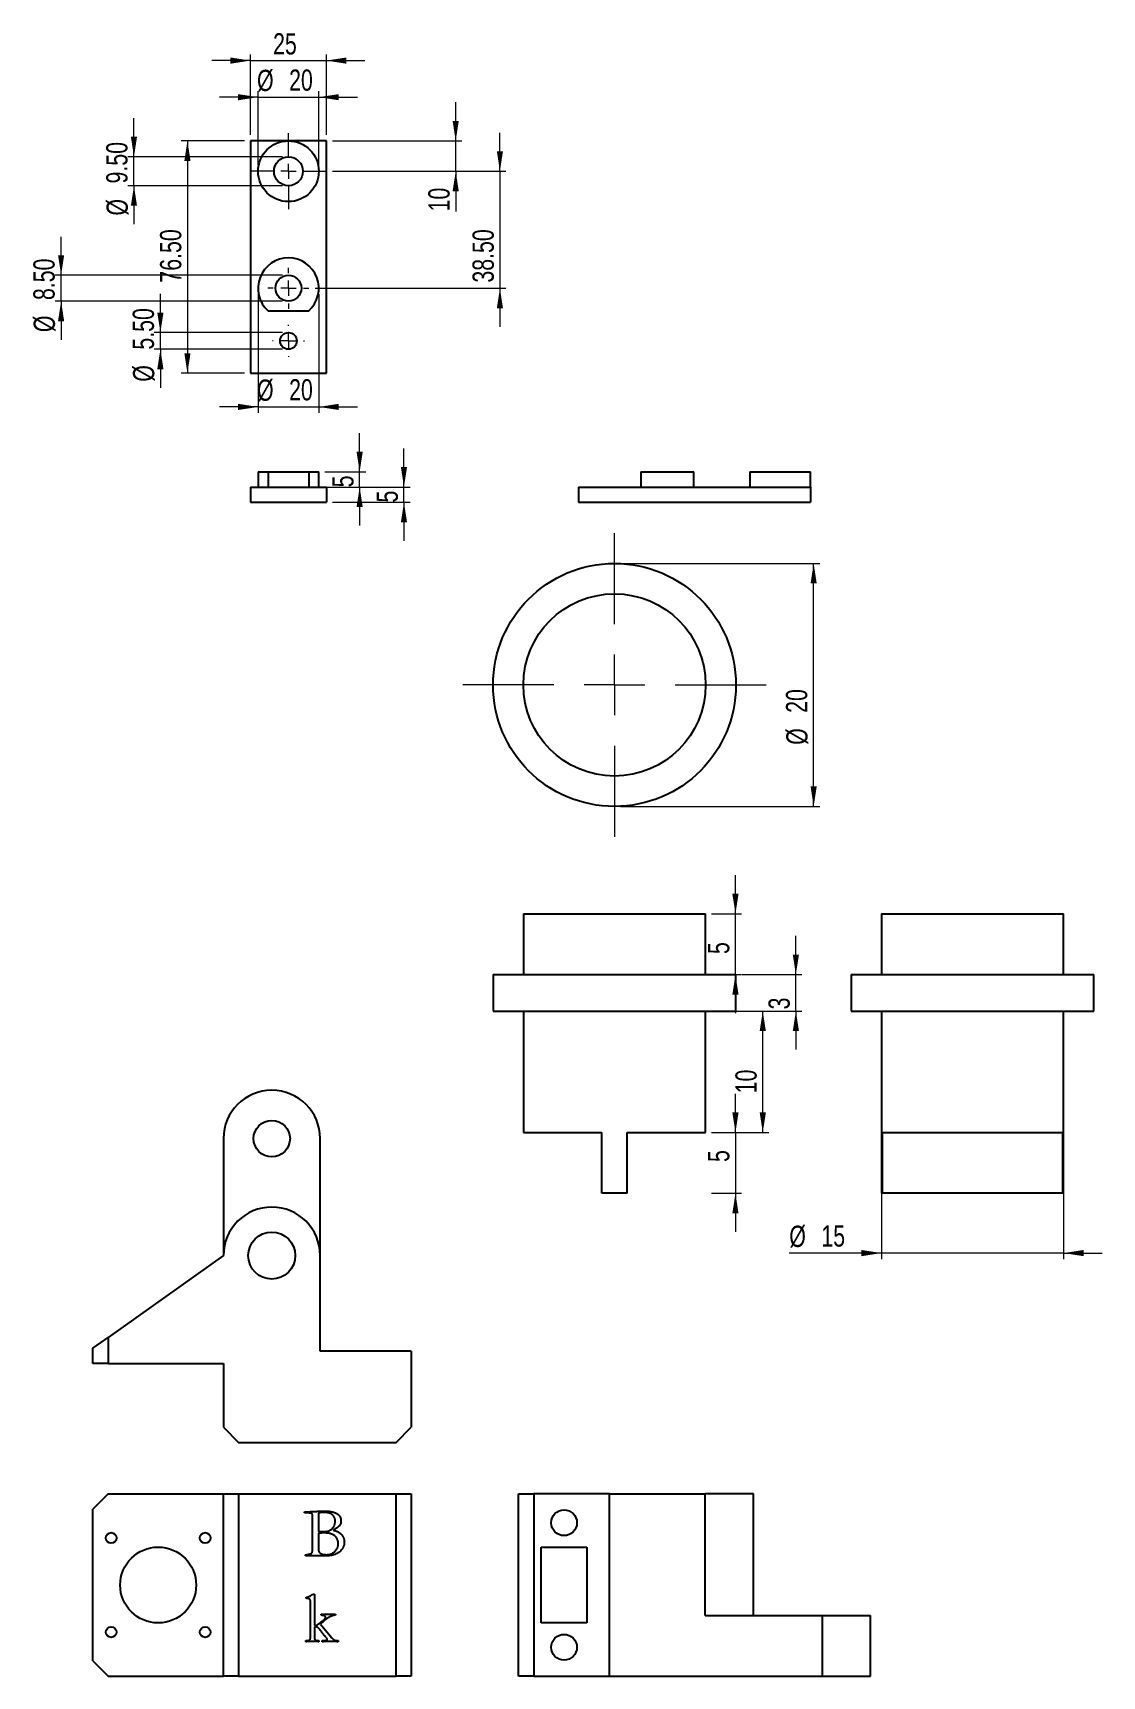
# Model space of a CAD drawing. Header units: millimetres. Extents: x 12 to 188, y 24 to 294.
import ezdxf

# ---------------------------------------------------------------- set-up
doc = ezdxf.new("R2010")
doc.units = ezdxf.units.MM
doc.styles.add('SLDTEXTSTYLE0', font='TXT', dxfattribs={"width": 0.75})
doc.dimstyles.new('SLDDIMSTYLE0', dxfattribs={"dimtxt": 3.5, "dimasz": 3.302, "dimexe": 0, "dimexo": 0.0625, "dimgap": 0.875, "dimtad": 1, "dimlfac": 2, "dimrnd": 1e-09, "dimzin": 12, "dimdsep": 46, "dimtxsty": 'SLDTEXTSTYLE0', "dimsah": 1, "dimcen": 0.09, "dimadec": 0, "dimazin": 3, "dimtfac": 1, "dimtmove": 0, "dimatfit": 0, "dimfxl": 0, "dimfrac": 2, "dimtolj": 1, "dimtzin": 12, "dimarcsym": 0})
doc.dimstyles.new('SLDDIMSTYLE1', dxfattribs={"dimtxt": 3.5, "dimasz": 3.302, "dimexe": 0, "dimexo": 0.0625, "dimgap": 0.875, "dimtad": 1, "dimlfac": 2, "dimrnd": 1e-09, "dimzin": 4, "dimdsep": 46, "dimtxsty": 'SLDTEXTSTYLE0', "dimsah": 1, "dimcen": 0.09, "dimadec": 0, "dimazin": 1, "dimtfac": 1, "dimtmove": 0, "dimatfit": 0, "dimfxl": 0, "dimfrac": 2, "dimtolj": 1, "dimtzin": 12, "dimarcsym": 0})
doc.dimstyles.new('SLDDIMSTYLE2', dxfattribs={"dimtxt": 3.5, "dimasz": 3.302, "dimexe": 0, "dimexo": 0.0625, "dimgap": 0.875, "dimtad": 1, "dimlfac": 2, "dimrnd": 1e-09, "dimzin": 4, "dimdsep": 46, "dimtxsty": 'SLDTEXTSTYLE0', "dimsah": 1, "dimcen": 0.09, "dimadec": 0, "dimazin": 1, "dimtfac": 1, "dimtofl": 0, "dimtmove": 0, "dimatfit": 3, "dimfxl": 0, "dimfrac": 2, "dimtolj": 1, "dimtzin": 12, "dimarcsym": 0})
doc.dimstyles.new('SLDDIMSTYLE3', dxfattribs={"dimtxt": 3.5, "dimasz": 3.302, "dimexe": 0, "dimexo": 0.0625, "dimgap": 0.875, "dimtad": 1, "dimlfac": 0.5, "dimrnd": 1e-09, "dimzin": 12, "dimdsep": 46, "dimtxsty": 'SLDTEXTSTYLE0', "dimsah": 1, "dimcen": 0.09, "dimadec": 0, "dimazin": 3, "dimtfac": 1, "dimtmove": 0, "dimatfit": 0, "dimfxl": 0, "dimfrac": 2, "dimtolj": 1, "dimtzin": 12, "dimarcsym": 0})
doc.dimstyles.new('SLDDIMSTYLE4', dxfattribs={"dimtxt": 3.5, "dimasz": 3.302, "dimexe": 0, "dimexo": 0.0625, "dimgap": 0.875, "dimtad": 1, "dimlfac": 0.5, "dimrnd": 1e-09, "dimzin": 12, "dimdsep": 46, "dimtxsty": 'SLDTEXTSTYLE0', "dimsah": 1, "dimcen": 0.09, "dimadec": 0, "dimazin": 3, "dimtfac": 1, "dimtofl": 0, "dimtmove": 0, "dimatfit": 3, "dimfxl": 0, "dimfrac": 2, "dimtolj": 1, "dimtzin": 12, "dimarcsym": 0})

# ---------------------------------------------------------------- blocks, each defined once
blk = doc.blocks.new('_D')
at = {"color": 7, "linetype": 'Continuous', "lineweight": 18}
for p, q in [((72.9, 219.42), (72.9, 225.77)), ((61.12, 219.42), (73.9, 219.42)), ((72.9, 216.92), (72.9, 219.42)), ((61.12, 216.92), (73.9, 216.92)), ((72.9, 216.92), (72.9, 210.57))]:
    blk.add_line(p, q, dxfattribs=at)
for points in [[(72.9, 219.42), (73.41, 222.73), (72.39, 222.73)], [(72.9, 216.92), (72.39, 213.62), (73.41, 213.62)]]:
    blk.add_solid(points, dxfattribs=at)
at = {"color": 7, "linetype": 'Continuous', "lineweight": 18, "insert": (68.39, 216.88), "char_height": 3.5, "attachment_point": 1, "rotation": 90, "style": 'SLDTEXTSTYLE0'}
blk.add_mtext('5', dxfattribs=at)
blk = doc.blocks.new('_D_1')
at = {"color": 7, "linetype": 'Continuous', "lineweight": 18}
for p, q in [((65.6, 221.92), (65.6, 228.27)), ((59.87, 221.92), (66.6, 221.92)), ((65.6, 219.42), (65.6, 221.92)), ((59.87, 219.42), (66.6, 219.42)), ((65.6, 219.42), (65.6, 213.07))]:
    blk.add_line(p, q, dxfattribs=at)
for points in [[(65.6, 221.92), (66.11, 225.23), (65.09, 225.23)], [(65.6, 219.42), (65.09, 216.12), (66.11, 216.12)]]:
    blk.add_solid(points, dxfattribs=at)
at = {"color": 7, "linetype": 'Continuous', "lineweight": 18, "insert": (61.09, 219.38), "char_height": 3.5, "attachment_point": 1, "rotation": 90, "style": 'SLDTEXTSTYLE0'}
blk.add_mtext('5', dxfattribs=at)
blk = doc.blocks.new('_D_2')
at = {"color": 7, "linetype": 'Continuous', "lineweight": 18}
for p, q in [((81.42, 276.41), (81.42, 282.76)), ((61.12, 276.41), (82.42, 276.41)), ((81.42, 271.41), (81.42, 276.41)), ((61.12, 271.41), (82.42, 271.41)), ((81.42, 271.41), (81.42, 264.8))]:
    blk.add_line(p, q, dxfattribs=at)
for points in [[(81.42, 276.41), (81.93, 279.71), (80.91, 279.71)], [(81.42, 271.41), (80.91, 268.11), (81.93, 268.11)]]:
    blk.add_solid(points, dxfattribs=at)
at = {"color": 7, "linetype": 'Continuous', "lineweight": 18, "insert": (76.91, 264.8), "char_height": 3.5, "attachment_point": 1, "rotation": 90, "style": 'SLDTEXTSTYLE0'}
blk.add_mtext('10', dxfattribs=at)
blk = doc.blocks.new('_D_3')
at = {"color": 7, "linetype": 'Continuous', "lineweight": 18}
for p, q in [((88.7, 271.41), (88.7, 277.76)), ((61.12, 271.41), (89.7, 271.41)), ((88.7, 271.41), (88.7, 252.16)), ((58.25, 252.16), (89.7, 252.16)), ((88.7, 252.16), (88.7, 245.81))]:
    blk.add_line(p, q, dxfattribs=at)
for points in [[(88.7, 271.41), (89.21, 274.71), (88.2, 274.71)], [(88.7, 252.16), (88.2, 248.86), (89.21, 248.86)]]:
    blk.add_solid(points, dxfattribs=at)
at = {"color": 7, "linetype": 'Continuous', "lineweight": 18, "insert": (84.19, 253.08), "char_height": 3.5, "attachment_point": 1, "rotation": 90, "style": 'SLDTEXTSTYLE0'}
blk.add_mtext('38.50', dxfattribs=at)
blk = doc.blocks.new('_D_4')
at = {"color": 7, "linetype": 'Continuous', "lineweight": 18}
for p, q in [((47.62, 289.63), (41.27, 289.63)), ((47.62, 277.41), (47.62, 290.63)), ((47.62, 289.63), (60.12, 289.63)), ((60.12, 277.41), (60.12, 290.63)), ((60.12, 289.63), (66.47, 289.63))]:
    blk.add_line(p, q, dxfattribs=at)
for points in [[(47.62, 289.63), (44.32, 290.14), (44.32, 289.12)], [(60.12, 289.63), (63.42, 289.12), (63.42, 290.14)]]:
    blk.add_solid(points, dxfattribs=at)
at = {"color": 7, "linetype": 'Continuous', "lineweight": 18, "insert": (51.34, 294.14), "char_height": 3.5, "attachment_point": 1, "style": 'SLDTEXTSTYLE0'}
blk.add_mtext('25', dxfattribs=at)
blk = doc.blocks.new('_D_5')
at = {"color": 7, "linetype": 'Continuous', "lineweight": 18}
for p, q in [((46.62, 276.41), (36.23, 276.41)), ((37.23, 276.41), (37.23, 238.16)), ((46.62, 238.16), (36.23, 238.16))]:
    blk.add_line(p, q, dxfattribs=at)
for points in [[(37.23, 276.41), (36.73, 273.11), (37.74, 273.11)], [(37.23, 238.16), (37.74, 241.46), (36.73, 241.46)]]:
    blk.add_solid(points, dxfattribs=at)
at = {"color": 7, "linetype": 'Continuous', "lineweight": 18, "insert": (32.72, 253.08), "char_height": 3.5, "attachment_point": 1, "rotation": 90, "style": 'SLDTEXTSTYLE0'}
blk.add_mtext('76.50', dxfattribs=at)
blk = doc.blocks.new('_D_6')
at = {"color": 7, "linetype": 'Continuous', "lineweight": 18}
for p, q in [((28.43, 273.78), (28.43, 280.13)), ((52.87, 273.78), (27.43, 273.78)), ((28.43, 269.03), (28.43, 273.78)), ((52.87, 269.03), (27.43, 269.03)), ((28.43, 269.03), (28.43, 262.68))]:
    blk.add_line(p, q, dxfattribs=at)
for points in [[(28.43, 273.78), (28.93, 277.09), (27.92, 277.09)], [(28.43, 269.03), (27.92, 265.73), (28.93, 265.73)]]:
    blk.add_solid(points, dxfattribs=at)
at = {"color": 7, "linetype": 'Continuous', "lineweight": 18, "char_height": 3.5, "attachment_point": 1, "rotation": 90, "style": 'SLDTEXTSTYLE0'}
for s, insert in [('9.50', (23.86, 269.4)), ('%%c', (23.91, 264.12))]:
    blk.add_mtext(s, dxfattribs=dict(at, insert=insert))
blk = doc.blocks.new('_D_7')
at = {"color": 7, "linetype": 'Continuous', "lineweight": 18}
for p, q in [((16.43, 254.28), (16.43, 260.63)), ((52.87, 254.28), (15.43, 254.28)), ((16.43, 250.03), (16.43, 254.28)), ((52.87, 250.03), (15.43, 250.03)), ((16.43, 250.03), (16.43, 243.68))]:
    blk.add_line(p, q, dxfattribs=at)
for points in [[(16.43, 254.28), (16.93, 257.59), (15.92, 257.59)], [(16.43, 250.03), (15.92, 246.73), (16.93, 246.73)]]:
    blk.add_solid(points, dxfattribs=at)
at = {"color": 7, "linetype": 'Continuous', "lineweight": 18, "char_height": 3.5, "attachment_point": 1, "rotation": 90, "style": 'SLDTEXTSTYLE0'}
for s, insert in [('8.50', (11.86, 250.21)), ('%%c', (11.91, 244.93))]:
    blk.add_mtext(s, dxfattribs=dict(at, insert=insert))
blk = doc.blocks.new('_D_8')
at = {"color": 7, "linetype": 'Continuous', "lineweight": 18}
for p, q in [((32.78, 244.86), (32.78, 251.21)), ((52.87, 244.86), (31.78, 244.86)), ((32.78, 242.11), (32.78, 244.86)), ((52.87, 242.11), (31.78, 242.11)), ((32.78, 242.11), (32.78, 235.76))]:
    blk.add_line(p, q, dxfattribs=at)
for points in [[(32.78, 244.86), (33.29, 248.16), (32.27, 248.16)], [(32.78, 242.11), (32.27, 238.81), (33.29, 238.81)]]:
    blk.add_solid(points, dxfattribs=at)
at = {"color": 7, "linetype": 'Continuous', "lineweight": 18, "char_height": 3.5, "attachment_point": 1, "rotation": 90, "style": 'SLDTEXTSTYLE0'}
for s, insert in [('5.50', (28.22, 242.05)), ('%%c', (28.27, 236.77))]:
    blk.add_mtext(s, dxfattribs=dict(at, insert=insert))
blk = doc.blocks.new('_D_9')
at = {"color": 7, "linetype": 'Continuous', "lineweight": 18}
for p, q in [((48.87, 272.41), (48.87, 284.61)), ((58.87, 272.41), (58.87, 284.61)), ((48.87, 283.61), (42.52, 283.61)), ((48.87, 283.61), (58.87, 283.61)), ((58.87, 283.61), (65.22, 283.61))]:
    blk.add_line(p, q, dxfattribs=at)
for points in [[(48.87, 283.61), (45.57, 284.11), (45.57, 283.1)], [(58.87, 283.61), (62.17, 283.1), (62.17, 284.11)]]:
    blk.add_solid(points, dxfattribs=at)
at = {"color": 7, "linetype": 'Continuous', "lineweight": 18, "char_height": 3.5, "attachment_point": 1, "style": 'SLDTEXTSTYLE0'}
for s, insert in [('%%c', (48.7, 288.12)), ('20', (53.98, 288.17))]:
    blk.add_mtext(s, dxfattribs=dict(at, insert=insert))
blk = doc.blocks.new('_D_10')
at = {"color": 7, "linetype": 'Continuous', "lineweight": 18}
for p, q in [((48.87, 251.16), (48.87, 231.62)), ((58.87, 251.16), (58.87, 231.62)), ((48.87, 232.62), (42.52, 232.62)), ((48.87, 232.62), (58.87, 232.62)), ((58.87, 232.62), (65.22, 232.62))]:
    blk.add_line(p, q, dxfattribs=at)
for points in [[(48.87, 232.62), (45.57, 233.13), (45.57, 232.11)], [(58.87, 232.62), (62.17, 232.11), (62.17, 233.13)]]:
    blk.add_solid(points, dxfattribs=at)
at = {"color": 7, "linetype": 'Continuous', "lineweight": 18, "char_height": 3.5, "attachment_point": 1, "style": 'SLDTEXTSTYLE0'}
for s, insert in [('%%c', (48.7, 237.13)), ('20', (53.98, 237.19))]:
    blk.add_mtext(s, dxfattribs=dict(at, insert=insert))
blk = doc.blocks.new('SW_CENTERMARKSYMBOL_0')
at = {"color": 0, "linetype": 'Continuous', "lineweight": 0}
for p, q in [((0, 2.5), (0, 6.25)), ((-2.5, 0), (-6.25, 0)), ((0, 0), (-1.25, 0)), ((0, 0), (0, 1.25)), ((0, 0), (0, -1.25)), ((0, 0), (1.25, 0)), ((2.5, 0), (6.25, 0)), ((0, -2.5), (0, -6.25))]:
    blk.add_line(p, q, dxfattribs=at)
blk = doc.blocks.new('SW_CENTERMARKSYMBOL_1')
at = {"color": 0, "linetype": 'Continuous', "lineweight": 0}
for p, q in [((0, 2.5), (0, 3.375)), ((-2.5, 0), (-3.375, 0)), ((0, 0), (-1.25, 0)), ((0, 0), (0, 1.25)), ((0, 0), (0, -1.25)), ((0, 0), (1.25, 0)), ((2.5, 0), (3.375, 0)), ((0, -2.5), (0, -3.375))]:
    blk.add_line(p, q, dxfattribs=at)
blk = doc.blocks.new('SW_CENTERMARKSYMBOL_2')
at = {"color": 0, "linetype": 'Continuous', "lineweight": 0}
for p, q in [((-2.5, 0), (-2.625, 0)), ((0, 0), (-1.25, 0)), ((0, 2.5), (0, 2.625)), ((0, 0), (0, 1.25)), ((0, 0), (0, -1.25)), ((0, 0), (1.25, 0)), ((2.5, 0), (2.625, 0)), ((0, -2.5), (0, -2.625))]:
    blk.add_line(p, q, dxfattribs=at)
blk = doc.blocks.new('_D_11')
at = {"color": 7, "linetype": 'Continuous', "lineweight": 18}
for p, q in [((123.58, 133.17), (133, 133.17)), ((132, 113.17), (132, 133.17)), ((123.58, 113.17), (133, 113.17))]:
    blk.add_line(p, q, dxfattribs=at)
for points in [[(132, 133.17), (131.49, 129.86), (132.51, 129.86)], [(132, 113.17), (132.51, 116.47), (131.49, 116.47)]]:
    blk.add_solid(points, dxfattribs=at)
at = {"color": 7, "linetype": 'Continuous', "lineweight": 18, "insert": (127.49, 119.62), "char_height": 3.5, "attachment_point": 1, "rotation": 90, "style": 'SLDTEXTSTYLE0'}
blk.add_mtext('10', dxfattribs=at)
blk = doc.blocks.new('_D_12')
at = {"color": 7, "linetype": 'Continuous', "lineweight": 18}
for p, q in [((137.45, 139.17), (137.45, 145.52)), ((128.58, 139.17), (138.45, 139.17)), ((137.45, 133.17), (137.45, 139.17)), ((128.58, 133.17), (138.45, 133.17)), ((137.45, 133.17), (137.45, 126.82))]:
    blk.add_line(p, q, dxfattribs=at)
for points in [[(137.45, 139.17), (137.96, 142.47), (136.94, 142.47)], [(137.45, 133.17), (136.94, 129.86), (137.96, 129.86)]]:
    blk.add_solid(points, dxfattribs=at)
at = {"color": 7, "linetype": 'Continuous', "lineweight": 18, "insert": (132.94, 133.43), "char_height": 3.5, "attachment_point": 1, "rotation": 90, "style": 'SLDTEXTSTYLE0'}
blk.add_mtext('3', dxfattribs=at)
blk = doc.blocks.new('_D_13')
at = {"color": 7, "linetype": 'Continuous', "lineweight": 18}
for p, q in [((127.5, 149.17), (127.5, 155.52)), ((123.58, 149.17), (128.5, 149.17)), ((127.5, 139.17), (127.5, 149.17)), ((123.58, 139.17), (128.5, 139.17)), ((127.5, 139.17), (127.5, 132.82))]:
    blk.add_line(p, q, dxfattribs=at)
for points in [[(127.5, 149.17), (128.01, 152.47), (126.99, 152.47)], [(127.5, 139.17), (126.99, 135.86), (128.01, 135.86)]]:
    blk.add_solid(points, dxfattribs=at)
at = {"color": 7, "linetype": 'Continuous', "lineweight": 18, "insert": (122.99, 142.55), "char_height": 3.5, "attachment_point": 1, "rotation": 90, "style": 'SLDTEXTSTYLE0'}
blk.add_mtext('5', dxfattribs=at)
blk = doc.blocks.new('_D_14')
at = {"color": 7, "linetype": 'Continuous', "lineweight": 18}
for p, q in [((127.5, 113.17), (127.5, 119.52)), ((123.58, 113.17), (128.5, 113.17)), ((127.5, 113.17), (127.5, 103.17)), ((123.58, 103.17), (128.5, 103.17)), ((127.5, 103.17), (127.5, 96.82))]:
    blk.add_line(p, q, dxfattribs=at)
for points in [[(127.5, 113.17), (128.01, 116.47), (126.99, 116.47)], [(127.5, 103.17), (126.99, 99.86), (128.01, 99.86)]]:
    blk.add_solid(points, dxfattribs=at)
at = {"color": 7, "linetype": 'Continuous', "lineweight": 18, "insert": (122.99, 108.32), "char_height": 3.5, "attachment_point": 1, "rotation": 90, "style": 'SLDTEXTSTYLE0'}
blk.add_mtext('5', dxfattribs=at)
blk = doc.blocks.new('_D_15')
at = {"color": 7, "linetype": 'Continuous', "lineweight": 18}
for p, q in [((108.58, 206.85), (141.38, 206.85)), ((140.38, 166.85), (140.38, 206.85)), ((108.58, 166.85), (141.38, 166.85))]:
    blk.add_line(p, q, dxfattribs=at)
for points in [[(140.38, 206.85), (139.87, 203.55), (140.89, 203.55)], [(140.38, 166.85), (140.89, 170.15), (139.87, 170.15)]]:
    blk.add_solid(points, dxfattribs=at)
at = {"color": 7, "linetype": 'Continuous', "lineweight": 18, "char_height": 3.5, "attachment_point": 1, "rotation": 90, "style": 'SLDTEXTSTYLE0'}
for s, insert in [('20', (135.82, 182.26)), ('%%c', (135.87, 176.99))]:
    blk.add_mtext(s, dxfattribs=dict(at, insert=insert))
blk = doc.blocks.new('SW_CENTERMARKSYMBOL_3')
at = {"color": 0, "linetype": 'Continuous', "lineweight": 0}
for p, q in [((0, 10), (0, 25)), ((0, 0), (0, 5)), ((-10, 0), (-25, 0)), ((0, 0), (-5, 0)), ((0, 0), (0, -5)), ((0, 0), (5, 0)), ((10, 0), (25, 0)), ((0, -10), (0, -25))]:
    blk.add_line(p, q, dxfattribs=at)
blk = doc.blocks.new('_D_16')
at = {"color": 7, "linetype": 'Continuous', "lineweight": 18}
for p, q in [((151.55, 112.17), (151.55, 92.32)), ((181.55, 112.17), (181.55, 92.32)), ((151.55, 93.32), (136.37, 93.32)), ((181.55, 93.32), (151.55, 93.32)), ((181.55, 93.32), (187.9, 93.32))]:
    blk.add_line(p, q, dxfattribs=at)
for points in [[(151.55, 93.32), (148.25, 93.83), (148.25, 92.81)], [(181.55, 93.32), (184.85, 92.81), (184.85, 93.83)]]:
    blk.add_solid(points, dxfattribs=at)
at = {"color": 7, "linetype": 'Continuous', "lineweight": 18, "char_height": 3.5, "attachment_point": 1, "style": 'SLDTEXTSTYLE0'}
for s, insert in [('%%c', (136.37, 97.83)), ('15', (141.65, 97.89))]:
    blk.add_mtext(s, dxfattribs=dict(at, insert=insert))

msp = doc.modelspace()

# ---------------------------------------------------------------- linework, layer by layer
at = {"color": 7, "linetype": 'Continuous', "lineweight": 25}
for p, q in [((47.6215, 276.4099), (47.6215, 238.1599)), ((53.8715, 276.4099), (47.6215, 276.4099)), ((60.1215, 276.4099), (53.8715, 276.4099)), ((60.1215, 238.1599), (60.1215, 276.4099)), ((50.5328, 248.4379), (57.2101, 248.4379)), ((47.6215, 238.1599), (60.1215, 238.1599)), ((48.8715, 221.9238), (48.8715, 219.4238)), ((48.8715, 221.9238), (50.5328, 221.9238)), ((50.5328, 221.9238), (50.5328, 219.4238)), ((50.5328, 221.9238), (57.2101, 221.9238)), ((57.2101, 221.9238), (57.2101, 219.4238)), ((57.2101, 221.9238), (58.8715, 221.9238)), ((58.8715, 219.4238), (58.8715, 221.9238)), ((111.903, 221.9238), (111.903, 219.4238)), ((111.903, 221.9238), (120.625, 221.9238)), ((120.625, 219.4238), (120.625, 221.9238)), ((129.875, 221.9238), (129.875, 219.4238)), ((129.875, 221.9238), (139.875, 221.9238)), ((139.875, 219.4238), (139.875, 221.9238)), ((47.6215, 219.4238), (47.6215, 216.9238)), ((47.6215, 219.4238), (60.1215, 219.4238)), ((60.1215, 219.4238), (60.1215, 216.9238)), ((101.625, 219.4238), (101.625, 216.9238)), ((101.625, 219.4238), (139.875, 219.4238)), ((139.875, 219.4238), (139.875, 216.9238)), ((47.6215, 216.9238), (60.1215, 216.9238)), ((101.625, 216.9238), (139.875, 216.9238)), ((92.5775, 149.1667), (92.5775, 139.1667)), ((92.5775, 149.1667), (107.5775, 149.1667)), ((107.5775, 149.1667), (122.5775, 149.1667)), ((122.5775, 139.1667), (122.5775, 149.1667)), ((151.5484, 149.1667), (151.5484, 139.1667)), ((151.5484, 149.1667), (181.5484, 149.1667)), ((181.5484, 139.1667), (181.5484, 149.1667)), ((87.5775, 139.1667), (87.5775, 133.1667)), ((87.5775, 139.1667), (107.5775, 139.1667)), ((107.5775, 139.1667), (127.5775, 139.1667)), ((127.5775, 133.1667), (127.5775, 139.1667)), ((146.5484, 139.1667), (146.5484, 133.1667)), ((146.5484, 139.1667), (186.5484, 139.1667)), ((186.5484, 133.1667), (186.5484, 139.1667)), ((87.5775, 133.1667), (107.5775, 133.1667)), ((92.5775, 133.1667), (92.5775, 113.1667)), ((107.5775, 133.1667), (127.5775, 133.1667)), ((122.5775, 113.1667), (122.5775, 133.1667)), ((146.5484, 133.1667), (186.5484, 133.1667)), ((151.5484, 133.1667), (151.5484, 103.1667)), ((181.5484, 103.1667), (181.5484, 133.1667)), ((43.1652, 112.1641), (43.1652, 92.9141)), ((59.0982, 92.9141), (59.0982, 112.1641)), ((92.5775, 113.1667), (105.4813, 113.1667)), ((105.4813, 103.1667), (105.4813, 113.1667)), ((109.6738, 103.1667), (109.6738, 113.1667)), ((109.6738, 113.1667), (122.5775, 113.1667)), ((151.6956, 103.1667), (151.6956, 113.1667)), ((151.6956, 113.1667), (181.4012, 113.1667)), ((181.4012, 103.1667), (181.4012, 113.1667)), ((109.6738, 103.1667), (105.4813, 103.1667)), ((151.6956, 103.1667), (151.5484, 103.1667)), ((181.4012, 103.1667), (151.6956, 103.1667)), ((181.5484, 103.1667), (181.4012, 103.1667)), ((43.1652, 92.9141), (24.1652, 79.4373)), ((59.0982, 77.1641), (59.0982, 92.9141)), ((21.6652, 77.6641), (24.1652, 79.4373)), ((24.1652, 79.4373), (24.1652, 75.1641)), ((21.6652, 75.1641), (21.6652, 77.6641)), ((74.0982, 77.1641), (59.0982, 77.1641)), ((74.0982, 77.1641), (74.0982, 64.6641)), ((24.1652, 75.1641), (21.6652, 75.1641)), ((24.1652, 75.1641), (43.1652, 75.1641)), ((43.1652, 75.1641), (43.1652, 64.6641)), ((43.1652, 64.6641), (45.6652, 62.1641)), ((71.5982, 62.1641), (74.0982, 64.6641)), ((45.6652, 62.1641), (71.5982, 62.1641)), ((24.1652, 53.676), (21.6652, 51.176)), ((24.1652, 53.676), (43.1652, 53.676)), ((43.1652, 23.676), (43.1652, 53.676)), ((43.1652, 53.676), (45.6652, 53.676)), ((45.6652, 53.676), (45.6652, 23.676)), ((45.6652, 53.676), (71.5982, 53.676)), ((71.5982, 23.676), (71.5982, 53.676)), ((71.5982, 53.676), (74.0982, 53.676)), ((74.0982, 53.676), (74.0982, 23.676)), ((91.7668, 23.676), (91.7668, 53.676)), ((91.7668, 53.676), (94.2668, 53.676)), ((94.2668, 53.676), (94.2668, 23.676)), ((106.7668, 53.676), (94.2668, 53.676)), ((106.7668, 23.676), (106.7668, 53.676)), ((106.7668, 53.676), (122.5168, 53.676)), ((122.5168, 33.676), (122.5168, 53.676)), ((130.4832, 53.676), (122.5168, 53.676)), ((130.4832, 33.676), (130.4832, 53.676)), ((21.6652, 26.176), (21.6652, 51.176)), ((56.5307, 50.7156), (57.226, 50.7412)), ((56.5307, 50.5742), (56.5307, 50.7156)), ((57.2959, 50.523), (56.5307, 50.5742)), ((57.8259, 44.4341), (57.8259, 50.1345)), ((58.8075, 50.5213), (58.8075, 47.5067)), ((58.8075, 47.2033), (58.8075, 44.5653)), ((56.6722, 43.657), (57.4135, 43.7984)), ((56.6722, 43.4678), (56.6722, 43.657)), ((57.5089, 43.4678), (56.6722, 43.4678)), ((59.9578, 43.4559), (57.5089, 43.4678)), ((95.5168, 44.926), (103.0168, 44.926)), ((95.5168, 32.426), (95.5168, 44.926)), ((103.0168, 44.926), (103.0168, 32.426)), ((56.7676, 36.4942), (56.7676, 36.6595)), ((57.4987, 30.1139), (57.4987, 35.9762)), ((57.9792, 37.1895), (58.1531, 37.1895)), ((58.1531, 37.1895), (58.1531, 31.9953)), ((60.1657, 33.091), (59.1296, 32.2066)), ((59.254, 33.9022), (61.6432, 33.9022)), ((59.254, 33.7148), (59.254, 33.9022)), ((61.6432, 33.9022), (61.6432, 33.7148)), ((122.5168, 33.676), (141.7668, 33.676)), ((141.7668, 33.676), (141.7668, 23.676)), ((141.7668, 33.676), (149.7332, 33.676)), ((149.7332, 23.676), (149.7332, 33.676)), ((58.1531, 31.7771), (58.1531, 30.09)), ((58.3678, 31.7771), (58.1531, 31.7771)), ((59.1296, 32.2066), (60.7263, 30.286)), ((103.0168, 32.426), (95.5168, 32.426)), ((56.7335, 29.5379), (57.1681, 29.618)), ((56.7335, 29.33), (56.7335, 29.5379)), ((58.4479, 29.6026), (58.8944, 29.5208)), ((58.8944, 29.5208), (58.8944, 29.33)), ((59.4516, 29.543), (59.9987, 29.5958)), ((59.4516, 29.33), (59.4516, 29.543)), ((61.5239, 29.6163), (62.0437, 29.5208)), ((62.0437, 29.5208), (62.0437, 29.33)), ((21.6652, 26.176), (24.1652, 23.676)), ((24.1652, 23.676), (43.1652, 23.676)), ((45.6652, 23.676), (43.1652, 23.676)), ((45.6652, 23.676), (71.5982, 23.676)), ((74.0982, 23.676), (71.5982, 23.676)), ((94.2668, 23.676), (91.7668, 23.676)), ((94.2668, 23.676), (106.7668, 23.676)), ((106.7668, 23.676), (141.7668, 23.676)), ((141.7668, 23.676), (149.7332, 23.676))]:
    msp.add_line(p, q, dxfattribs=at)
for centre, radius in [((53.8715, 271.4099), 5), ((53.8715, 271.4099), 2.375), ((53.8715, 252.1599), 2.125), ((53.8715, 243.4831), 1.375), ((107.5775, 186.8501), 20), ((107.5775, 186.8501), 15), ((51.1317, 112.1641), 3), ((51.1317, 92.9141), 3.875), ((99.2668, 48.926), 2.125), ((24.6652, 46.426), 0.875), ((40.1652, 46.426), 0.875), ((32.4152, 38.676), 6.25), ((24.6652, 30.926), 0.875), ((40.1652, 30.926), 0.875), ((99.2668, 28.426), 2.125)]:
    msp.add_circle(centre, radius, dxfattribs=at)
for centre, radius, start, end in [((53.8715, 252.1599), 5, 311.892253, 228.107747), ((51.1317, 112.1641), 7.9665, 0, 180), ((51.1317, 92.9141), 7.9665, 0, 180)]:
    msp.add_arc(centre, radius, start, end, dxfattribs=at)
for points, knots in [([(57.226, 50.7412), (57.3158, 50.7458), (57.4907, 50.755), (57.7458, 50.7661), (57.9866, 50.7789), (58.2133, 50.7883), (58.4257, 50.7993), (58.6234, 50.807), (58.8069, 50.8165), (58.9756, 50.8223), (59.1307, 50.8301), (59.271, 50.8343), (59.3971, 50.8403), (59.5085, 50.8429), (59.6056, 50.8472), (59.6885, 50.8481), (59.7572, 50.8506), (59.7981, 50.8504), (59.8163, 50.8502)], [0, 0, 0, 0, 0.10398371, 0.20268341, 0.29547442, 0.38298193, 0.46523687, 0.54155246, 0.61195846, 0.67773929, 0.73695313, 0.79154322, 0.8402221, 0.8829657, 0.92045387, 0.95266743, 0.97896695, 1, 1, 1, 1]), ([(57.8259, 50.1345), (57.8255, 50.1641), (57.8248, 50.2184), (57.813, 50.2937), (57.7931, 50.3556), (57.7626, 50.4111), (57.6993, 50.4541), (57.6003, 50.482), (57.462, 50.5064), (57.3556, 50.517), (57.2959, 50.523)], [0, 0, 0, 0, 0.11510254, 0.21146517, 0.29539993, 0.3678536, 0.45323312, 0.58403331, 0.76624134, 1, 1, 1, 1]), ([(59.6902, 50.6321), (59.6146, 50.6308), (59.4643, 50.6281), (59.241, 50.6076), (59.022, 50.5715), (58.8789, 50.538), (58.8075, 50.5213)], [0, 0, 0, 0, 0.25422584, 0.50556347, 0.75339083, 1, 1, 1, 1]), ([(61.5631, 49.2108), (61.5622, 49.2655), (61.5604, 49.3725), (61.535, 49.5276), (61.4985, 49.6737), (61.445, 49.8099), (61.376, 49.9363), (61.2945, 50.0557), (61.1945, 50.1626), (61.0806, 50.2606), (60.9538, 50.3491), (60.8118, 50.424), (60.6581, 50.4892), (60.4903, 50.5416), (60.309, 50.5825), (60.1141, 50.6102), (59.9065, 50.6303), (59.7636, 50.6315), (59.6902, 50.6321)], [0, 0, 0, 0, 0.06150878, 0.12044881, 0.17665553, 0.23098254, 0.28483222, 0.33864003, 0.3934589, 0.4492852, 0.50770844, 0.56728126, 0.62982077, 0.69562048, 0.76519511, 0.83898044, 0.9173969, 1, 1, 1, 1]), ([(59.726, 47.4692), (59.7942, 47.4703), (59.9271, 47.4725), (60.121, 47.4949), (60.3043, 47.5331), (60.4779, 47.5826), (60.6404, 47.6505), (60.792, 47.7325), (60.9347, 47.8276), (61.0638, 47.9393), (61.1814, 48.0614), (61.2853, 48.1948), (61.3692, 48.3411), (61.4426, 48.4947), (61.4963, 48.6599), (61.5361, 48.8343), (61.5575, 49.0194), (61.5612, 49.146), (61.5631, 49.2108)], [0, 0, 0, 0, 0.07159197, 0.13941473, 0.20455008, 0.26794552, 0.32862738, 0.38892131, 0.44862265, 0.50825249, 0.56771515, 0.62639234, 0.68519361, 0.74441361, 0.80475175, 0.86709818, 0.93196003, 1, 1, 1, 1]), ([(59.8163, 50.8502), (59.9232, 50.8489), (60.1302, 50.8463), (60.4309, 50.8272), (60.7127, 50.7975), (60.9752, 50.7537), (61.2177, 50.6959), (61.4404, 50.626), (61.6446, 50.5449), (61.8288, 50.4493), (61.9948, 50.3428), (62.1365, 50.2189), (62.2586, 50.0833), (62.3558, 49.9312), (62.4336, 49.7665), (62.488, 49.5869), (62.5208, 49.3938), (62.5242, 49.2604), (62.5259, 49.1921)], [0, 0, 0, 0, 0.08939447, 0.17322722, 0.25213275, 0.32637963, 0.39579379, 0.46059589, 0.52159667, 0.57943095, 0.63401862, 0.68625368, 0.73643206, 0.78627603, 0.83667909, 0.88840765, 0.94288135, 1, 1, 1, 1]), ([(62.5259, 49.1921), (62.522, 49.1189), (62.5142, 48.9736), (62.4508, 48.7617), (62.3511, 48.5602), (62.2095, 48.3702), (62.0277, 48.1922), (61.8057, 48.0266), (61.5465, 47.8681), (61.355, 47.7786), (61.2546, 47.7316)], [0, 0, 0, 0, 0.10675418, 0.21214652, 0.32058293, 0.43401665, 0.55673542, 0.69125888, 0.83808522, 1, 1, 1, 1]), ([(58.8075, 47.5067), (58.8268, 47.5037), (58.8709, 47.497), (58.9453, 47.4881), (59.0358, 47.4845), (59.142, 47.479), (59.2647, 47.4737), (59.4039, 47.4705), (59.5596, 47.4688), (59.6686, 47.4691), (59.726, 47.4692)], [0, 0, 0, 0, 0.0636521, 0.14567339, 0.24399711, 0.35896785, 0.49244194, 0.64436748, 0.81292783, 1, 1, 1, 1]), ([(59.7021, 47.2511), (59.5589, 47.2488), (59.2601, 47.244), (58.9624, 47.2172), (58.8075, 47.2033)], [0, 0, 0, 0, 0.47936001, 1, 1, 1, 1]), ([(62.0709, 45.402), (62.0695, 45.4782), (62.0668, 45.6261), (62.0393, 45.8396), (61.9935, 46.0379), (61.9285, 46.2208), (61.8468, 46.3896), (61.7455, 46.5427), (61.6251, 46.6796), (61.4875, 46.8021), (61.3302, 46.9084), (61.1538, 47.0001), (60.9584, 47.0782), (60.7447, 47.1429), (60.5115, 47.1923), (60.259, 47.2244), (59.9872, 47.2482), (59.7993, 47.2501), (59.7021, 47.2511)], [0, 0, 0, 0, 0.06638525, 0.12877361, 0.1872545, 0.24346813, 0.2974918, 0.35035521, 0.40298164, 0.45593538, 0.51044906, 0.56802398, 0.62888309, 0.69356289, 0.7624058, 0.83634181, 0.91532025, 1, 1, 1, 1]), ([(61.2546, 47.7316), (61.3282, 47.7103), (61.4712, 47.6687), (61.6772, 47.5946), (61.8694, 47.5137), (62.0473, 47.4235), (62.2101, 47.3241), (62.3592, 47.2168), (62.4937, 47.1005), (62.616, 46.978), (62.7221, 46.8456), (62.8147, 46.7053), (62.8928, 46.5567), (62.9589, 46.4004), (63.0079, 46.2351), (63.0409, 46.0614), (63.0648, 45.8804), (63.0668, 45.7566), (63.0679, 45.6935)], [0, 0, 0, 0, 0.07736525, 0.15054273, 0.22102241, 0.28803129, 0.35192855, 0.41359222, 0.47343048, 0.53147962, 0.58823121, 0.64459531, 0.70109082, 0.75770287, 0.81582293, 0.87492974, 0.93623698, 1, 1, 1, 1]), ([(57.4135, 43.7984), (57.4484, 43.8065), (57.5146, 43.8218), (57.6044, 43.859), (57.6773, 43.9071), (57.7375, 43.9668), (57.7786, 44.0489), (57.806, 44.1542), (57.8246, 44.2852), (57.8254, 44.3817), (57.8259, 44.4341)], [0, 0, 0, 0, 0.1263383, 0.23945231, 0.34057694, 0.43266578, 0.53483673, 0.65976945, 0.81559366, 1, 1, 1, 1]), ([(58.8075, 44.5653), (58.8081, 44.5288), (58.8094, 44.4583), (58.8283, 44.3571), (58.8523, 44.2611), (58.8925, 44.1737), (58.9402, 44.0914), (59.0008, 44.0182), (59.0712, 43.9512), (59.1523, 43.891), (59.2443, 43.8382), (59.348, 43.7949), (59.4606, 43.7543), (59.5857, 43.7256), (59.7201, 43.6988), (59.866, 43.6829), (60.0224, 43.6724), (60.1304, 43.6712), (60.1861, 43.6706)], [0, 0, 0, 0, 0.05866876, 0.11346522, 0.16566781, 0.21773369, 0.26782976, 0.31859919, 0.37041485, 0.42407483, 0.48109103, 0.54096929, 0.60496968, 0.67381745, 0.74744972, 0.8258205, 0.91024331, 1, 1, 1, 1]), ([(63.0679, 45.6935), (63.0664, 45.6411), (63.0635, 45.5368), (63.0447, 45.3815), (63.012, 45.2301), (62.9676, 45.0808), (62.9074, 44.9363), (62.8378, 44.7931), (62.7531, 44.6546), (62.6244, 44.4737), (62.4356, 44.2634), (62.1695, 44.0453), (61.8668, 43.86), (61.5288, 43.7122), (61.1641, 43.5969), (60.778, 43.5165), (60.3738, 43.4655), (60.0982, 43.4591), (59.9578, 43.4559)], [0, 0, 0, 0, 0.0367784, 0.07338726, 0.10973374, 0.14561647, 0.18269937, 0.21967242, 0.25748161, 0.2967132, 0.37561935, 0.45534201, 0.53781342, 0.62435074, 0.71403088, 0.8063059, 0.90127038, 1, 1, 1, 1]), ([(60.1861, 43.6706), (60.2481, 43.6723), (60.3703, 43.6758), (60.5507, 43.7001), (60.7254, 43.7409), (60.8941, 43.7993), (61.0573, 43.8724), (61.2127, 43.9642), (61.3638, 44.07), (61.5062, 44.1917), (61.6389, 44.3225), (61.7527, 44.4631), (61.8511, 44.6068), (61.932, 44.7554), (61.9936, 44.9101), (62.0379, 45.0695), (62.0666, 45.234), (62.0695, 45.3457), (62.0709, 45.402)], [0, 0, 0, 0, 0.06574427, 0.12956925, 0.19270511, 0.25577482, 0.31860519, 0.38205651, 0.44691685, 0.51403552, 0.58049922, 0.64430145, 0.70546589, 0.76504581, 0.82345033, 0.88163377, 0.94027401, 1, 1, 1, 1]), ([(56.7676, 36.6595), (56.8688, 36.6827), (57.075, 36.7298), (57.378, 36.8482), (57.6828, 36.9997), (57.8787, 37.1251), (57.9792, 37.1895)], [0, 0, 0, 0, 0.23384376, 0.47617114, 0.73098722, 1, 1, 1, 1]), ([(57.4987, 35.9762), (57.497, 36.0177), (57.494, 36.0936), (57.4735, 36.1975), (57.4343, 36.2793), (57.3733, 36.3435), (57.2781, 36.3857), (57.1482, 36.4247), (56.9732, 36.4635), (56.841, 36.4833), (56.7676, 36.4942)], [0, 0, 0, 0, 0.12175876, 0.2222915, 0.30787181, 0.38436289, 0.47589965, 0.60852187, 0.78251445, 1, 1, 1, 1]), ([(58.1531, 31.9953), (58.1936, 31.9967), (58.2749, 31.9997), (58.3961, 32.0296), (58.5172, 32.0732), (58.6406, 32.1385), (58.7736, 32.223), (58.9244, 32.327), (59.0959, 32.4519), (59.2776, 32.5946), (59.4565, 32.737), (59.6143, 32.8677), (59.7398, 32.9817), (59.8389, 33.0771), (59.9127, 33.1599), (59.9645, 33.2331), (59.9996, 33.2989), (60.0048, 33.3424), (60.0072, 33.362)], [0, 0, 0, 0, 0.05107657, 0.10260485, 0.15686403, 0.21335055, 0.27846363, 0.3558925, 0.44474017, 0.546512, 0.64760097, 0.73369337, 0.80532878, 0.86165554, 0.9074254, 0.9450504, 0.97522422, 1, 1, 1, 1]), ([(60.0072, 33.362), (60.0046, 33.3812), (59.9992, 33.4223), (59.959, 33.4778), (59.8982, 33.5277), (59.814, 33.5733), (59.7069, 33.6149), (59.5762, 33.6507), (59.4238, 33.6879), (59.3132, 33.7054), (59.254, 33.7148)], [0, 0, 0, 0, 0.06541964, 0.1396456, 0.22630707, 0.33310756, 0.46454906, 0.61798398, 0.79531802, 1, 1, 1, 1]), ([(61.6432, 33.7148), (61.5743, 33.7069), (61.4378, 33.6912), (61.2381, 33.6472), (61.0441, 33.5915), (60.8565, 33.5191), (60.674, 33.4342), (60.4973, 33.3345), (60.3267, 33.2209), (60.2196, 33.1345), (60.1657, 33.091)], [0, 0, 0, 0, 0.12771525, 0.25290647, 0.37608744, 0.49929508, 0.62287983, 0.74657085, 0.87252503, 1, 1, 1, 1]), ([(57.1681, 29.618), (57.2007, 29.6218), (57.2603, 29.6288), (57.3376, 29.6557), (57.3994, 29.6846), (57.4438, 29.7302), (57.4685, 29.7946), (57.4864, 29.8783), (57.4977, 29.9875), (57.4983, 30.069), (57.4987, 30.1139)], [0, 0, 0, 0, 0.14190071, 0.25854237, 0.35314284, 0.43488453, 0.52626624, 0.64735904, 0.805675, 1, 1, 1, 1]), ([(58.1531, 30.09), (58.1533, 30.0451), (58.1536, 29.9641), (58.1663, 29.8565), (58.1804, 29.7748), (58.2063, 29.7145), (58.2497, 29.6762), (58.3022, 29.6452), (58.3698, 29.6201), (58.4205, 29.6088), (58.4479, 29.6026)], [0, 0, 0, 0, 0.207108188, 0.373233578, 0.499167582, 0.589423023, 0.669131023, 0.760820978, 0.870330823, 1, 1, 1, 1]), ([(60.2611, 29.7253), (60.2599, 29.7379), (60.2572, 29.7669), (60.2386, 29.8124), (60.2086, 29.8635), (60.1671, 29.924), (60.1109, 29.9987), (60.0375, 30.0923), (59.9449, 30.2071), (59.8338, 30.341), (59.7091, 30.4919), (59.5764, 30.6579), (59.4349, 30.8347), (59.2916, 31.0168), (59.1594, 31.1918), (59.0389, 31.337), (58.9452, 31.4532), (58.8487, 31.5548), (58.7538, 31.6487), (58.6399, 31.7292), (58.5099, 31.7714), (58.4181, 31.7751), (58.3678, 31.7771)], [0, 0, 0, 0, 0.01319291, 0.03030072, 0.05078912, 0.07517942, 0.10702763, 0.14850965, 0.19964011, 0.26126308, 0.33049447, 0.40445243, 0.48351395, 0.56731212, 0.64694095, 0.71282786, 0.76471229, 0.80296652, 0.85929141, 0.9042806, 0.94749664, 1, 1, 1, 1]), ([(60.7263, 30.286), (60.7775, 30.2253), (60.8715, 30.1139), (61.0062, 29.9689), (61.1152, 29.8538), (61.2282, 29.7501), (61.3581, 29.6591), (61.471, 29.6299), (61.5239, 29.6163)], [0, 0, 0, 0, 0.22443361, 0.41203705, 0.55973046, 0.6723347, 0.84656431, 1, 1, 1, 1]), ([(57.8156, 29.3777), (57.7032, 29.377), (57.4935, 29.3756), (57.2008, 29.3677), (56.9524, 29.3535), (56.8016, 29.3373), (56.7335, 29.33)], [0, 0, 0, 0, 0.31135679, 0.58035704, 0.81036743, 1, 1, 1, 1]), ([(58.8944, 29.33), (58.8263, 29.3373), (58.6761, 29.3534), (58.4282, 29.3678), (58.1366, 29.3756), (57.9276, 29.3769), (57.8156, 29.3777)], [0, 0, 0, 0, 0.19023023, 0.41939116, 0.68923921, 1, 1, 1, 1]), ([(60.7502, 29.3828), (60.6173, 29.3823), (60.3678, 29.3815), (60.0185, 29.3702), (59.7181, 29.3579), (59.5351, 29.3387), (59.4516, 29.33)], [0, 0, 0, 0, 0.30669878, 0.57549312, 0.80646551, 1, 1, 1, 1]), ([(59.9987, 29.5958), (60.037, 29.6004), (60.1046, 29.6084), (60.1887, 29.6322), (60.2484, 29.671), (60.2571, 29.7083), (60.2611, 29.7253)], [0, 0, 0, 0, 0.36690888, 0.64609573, 0.83896313, 1, 1, 1, 1]), ([(62.0437, 29.33), (61.9608, 29.3387), (61.7789, 29.358), (61.4797, 29.3703), (61.1315, 29.3814), (60.8826, 29.3823), (60.7502, 29.3828)], [0, 0, 0, 0, 0.19298712, 0.42355539, 0.69340869, 1, 1, 1, 1])]:
    msp.add_open_spline(points, degree=3, knots=knots, dxfattribs=at)

# ---------------------------------------------------------------- block references
at = {"color": 7, "linetype": 'Continuous', "lineweight": 0}
for name, p in [('SW_CENTERMARKSYMBOL_0', (53.8715, 271.4099)), ('SW_CENTERMARKSYMBOL_1', (53.8715, 252.1599)), ('SW_CENTERMARKSYMBOL_2', (53.8715, 243.4831)), ('SW_CENTERMARKSYMBOL_3', (107.5775, 186.8501))]:
    msp.add_blockref(name, p, dxfattribs=at)

# ---------------------------------------------------------------- dimensions: what is measured, and where the dimension line sits
at = {"color": 7, "linetype": 'Continuous', "lineweight": 18}
dim = msp.add_linear_dim(base=(60.1215, 292.4099), p1=(47.6215, 276.4099), p2=(60.1215, 276.4099), dimstyle='SLDDIMSTYLE0', dxfattribs=at)
dim.commit()
dim.dimension.update_dxf_attribs({"geometry": '_D_4', "text_midpoint": (53.9298, 292.4099), "dimtype": 160})
for base, p1, p2, dimstyle, picture, middle in [((58.8715, 286.4099), (48.8715, 271.4099), (58.8715, 271.4099), 'SLDDIMSTYLE0', '_D_9', (53.9298, 286.4099)), ((58.8715, 235.4251), (48.8715, 252.1599), (58.8715, 252.1599), 'SLDDIMSTYLE0', '_D_10', (53.9298, 235.4251)), ((151.5484, 96.1248), (181.5484, 113.1667), (151.5484, 113.1667), 'SLDDIMSTYLE3', '_D_16', (141.599, 96.1248))]:
    dim = msp.add_linear_dim(base=base, p1=p1, p2=p2, text='%%c<>', dimstyle=dimstyle, dxfattribs=at)
    dim.commit()
    dim.dimension.update_dxf_attribs({"geometry": picture, "text_midpoint": middle, "dimtype": 160})
for base, p1, p2, dimstyle, picture, middle in [((78.6413, 276.4099), (53.8715, 271.4099), (60.1215, 276.4099), 'SLDDIMSTYLE0', '_D_2', (78.6413, 267.3839)), ((34.4552, 238.1599), (47.6215, 276.4099), (47.6215, 238.1599), 'SLDDIMSTYLE2', '_D_5', (34.4552, 258.8978)), ((85.9267, 252.1599), (53.8715, 271.4099), (53.8715, 252.1599), 'SLDDIMSTYLE1', '_D_3', (85.9267, 258.8978)), ((62.8204, 221.9238), (58.8715, 219.4238), (58.8715, 221.9238), 'SLDDIMSTYLE0', '_D_1', (62.8204, 220.6738)), ((70.1215, 219.4238), (60.1215, 216.9238), (60.1215, 219.4238), 'SLDDIMSTYLE0', '_D', (70.1215, 218.1738)), ((124.7222, 149.1667), (122.5775, 139.1667), (122.5775, 149.1667), 'SLDDIMSTYLE3', '_D_13', (124.7222, 143.8452)), ((134.6708, 139.1667), (127.5775, 133.1667), (127.5775, 139.1667), 'SLDDIMSTYLE3', '_D_12', (134.6708, 134.7197)), ((129.2239, 133.1667), (122.5775, 113.1667), (122.5775, 133.1667), 'SLDDIMSTYLE3', '_D_11', (129.2239, 122.2021)), ((124.7222, 103.1667), (122.5775, 113.1667), (122.5775, 103.1667), 'SLDDIMSTYLE3', '_D_14', (124.7222, 109.6136))]:
    dim = msp.add_linear_dim(base=base, p1=p1, p2=p2, angle=90, dimstyle=dimstyle, dxfattribs=at)
    dim.commit()
    dim.dimension.update_dxf_attribs({"geometry": picture, "text_midpoint": middle, "dimtype": 160})
for base, p1, p2, dimstyle, picture, middle in [((25.6215, 273.7849), (53.8715, 269.0349), (53.8715, 273.7849), 'SLDDIMSTYLE1', '_D_6', (25.6215, 271.2819)), ((13.6215, 254.2849), (53.8715, 250.0349), (53.8715, 254.2849), 'SLDDIMSTYLE1', '_D_7', (13.6215, 252.0943)), ((29.9759, 244.8581), (53.8715, 242.1081), (53.8715, 244.8581), 'SLDDIMSTYLE1', '_D_8', (29.9759, 243.9359)), ((137.5775, 206.8501), (107.5775, 166.8501), (107.5775, 206.8501), 'SLDDIMSTYLE4', '_D_15', (137.5775, 182.2108))]:
    dim = msp.add_linear_dim(base=base, p1=p1, p2=p2, angle=90, text='%%c<>', dimstyle=dimstyle, dxfattribs=at)
    dim.commit()
    dim.dimension.update_dxf_attribs({"geometry": picture, "text_midpoint": middle, "dimtype": 160})

doc.saveas('drawing.dxf')
